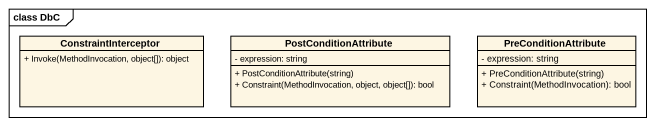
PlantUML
@startuml
mainframe class DbC
hide circle
hide empty members
skinparam classAttributeIconSize 0
class ConstraintInterceptor {
  + Invoke(MethodInvocation, object[]): object
}
class PostConditionAttribute {
  - expression: string
  + PostConditionAttribute(string)
  + Constraint(MethodInvocation, object, object[]): bool
}
class PreConditionAttribute {
  - expression: string
  + PreConditionAttribute(string)
  + Constraint(MethodInvocation): bool
}
@enduml
